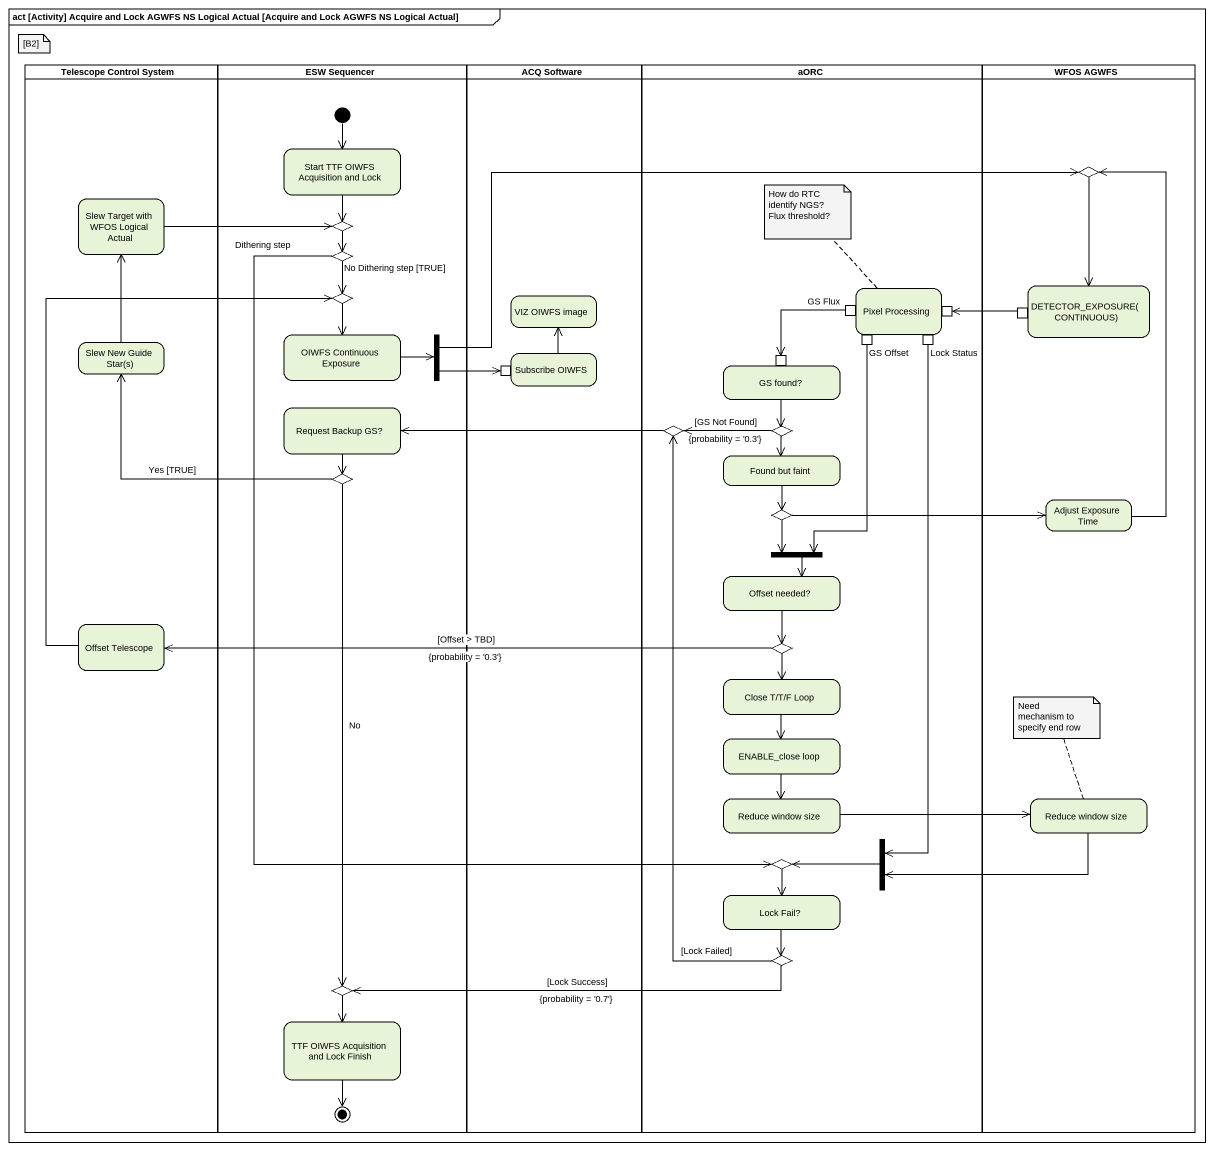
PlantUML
@startuml
mainframe act [Activity] Acquire and Lock AGWFS NS Logical Actual [Acquire and Lock AGWFS NS Logical Actual]
hide empty description
state "Telescope Control System" as Telescope_Control_System <<partition>> {
  state "Slew Target with WFOS Logical Actual" as Slew_Target_with_WFOS
  state "Slew New Guide Star(s)" as Slew_New_Guide_Star_s
  state "Offset Telescope" as Offset_Telescope
}
state "ESW Sequencer" as ESW_Sequencer <<partition>> {
  state "Start TTF OIWFS Acquisition and Lock" as Start_TTF_OIWFS_Acquisition
  state choice2 <<choice>>
  state choice3 <<choice>>
  state choice4 <<choice>>
  state "OIWFS Continuous Exposure" as OIWFS_Continuous_Exposure
  state fork1 <<fork>>
  state "Request Backup GS?" as Request_Backup_GS
  state choice7 <<choice>>
  state choice11 <<choice>>
  state "TTF OIWFS Acquisition and Lock Finish" as TTF_OIWFS_Acquisition_and
  [*] --> Start_TTF_OIWFS_Acquisition
  TTF_OIWFS_Acquisition_and --> [*]
}
state "ACQ Software" as ACQ_Software <<partition>> {
  state "VIZ OIWFS image" as VIZ_OIWFS_image
  state "Subscribe OIWFS" as Subscribe_OIWFS {
    state pin3 <<inputPin>>
  }
}
state aORC <<partition>> {
  state "Pixel Processing" as Pixel_Processing {
    state "GS Flux" as GS_Flux <<outputPin>>
    state pin1 <<inputPin>>
    state "GS Offset" as GS_Offset <<outputPin>>
    state "Lock Status" as Lock_Status <<outputPin>>
  }
  state "GS found?" as GS_found {
    state pin4 <<inputPin>>
  }
  state choice5 <<choice>>
  state choice6 <<choice>>
  state "Found but faint" as Found_but_faint
  state choice8 <<choice>>
  state fork2 <<join>>
  state "Offset needed?" as Offset_needed
  state "Close T/T/F Loop" as Close_T_T_F_Loop
  state choice9 <<choice>>
  state "ENABLE_close loop" as ENABLE_close_loop
  state "Reduce window size" as Reduce_window_size
  state choice10 <<choice>>
  state fork3 <<join>>
  state "Lock Fail?" as Lock_Fail
  state choice12 <<choice>>
}
state "WFOS AGWFS" as WFOS_AGWFS <<partition>> {
  state choice1 <<choice>>
  state "DETECTOR_EXPOSURE(CONTINUOUS)" as DETECTOR_EXPOSURE_CONTINUOUS {
    state pin2 <<outputPin>>
  }
  state "Adjust Exposure Time" as Adjust_Exposure_Time
  state "Reduce window size" as Reduce_window_size_2
}
Start_TTF_OIWFS_Acquisition --> choice3
choice1 --> DETECTOR_EXPOSURE_CONTINUOUS
Slew_Target_with_WFOS -right-> choice3
choice2 --> choice4 : No Dithering step [TRUE]
choice2 --> choice10 : Dithering step
choice3 --> choice2
choice4 --> OIWFS_Continuous_Exposure
GS_Flux --> pin4
pin2 -left-> pin1
Slew_New_Guide_Star_s -up-> Slew_Target_with_WFOS
OIWFS_Continuous_Exposure -right-> fork1
fork1 -right-> choice1
fork1 -right-> pin3
Subscribe_OIWFS -up-> VIZ_OIWFS_image
GS_found --> choice6
GS_Offset --> fork2
Lock_Status --> fork3
Request_Backup_GS --> choice7
choice5 -left-> Request_Backup_GS
choice6 -left-> choice5 : [GS Not Found]\n{probability = '0.3'}
choice6 --> Found_but_faint
choice7 -left-> Slew_New_Guide_Star_s : Yes [TRUE]
choice7 --> choice11 : No
Found_but_faint --> choice8
choice8 -right-> Adjust_Exposure_Time
choice8 --> fork2
Adjust_Exposure_Time -up-> choice1
fork2 --> Offset_needed
Offset_needed --> choice9
Offset_Telescope -up-> choice4
Close_T_T_F_Loop --> ENABLE_close_loop
choice9 -left-> Offset_Telescope : [Offset > TBD]\n{probability = '0.3'}
choice9 --> Close_T_T_F_Loop
ENABLE_close_loop --> Reduce_window_size
Reduce_window_size -right-> Reduce_window_size_2
Reduce_window_size_2 -left-> fork3
choice10 --> Lock_Fail
fork3 -left-> choice10
Lock_Fail --> choice12
choice11 --> TTF_OIWFS_Acquisition_and
choice12 -up-> choice5 : [Lock Failed]
choice12 -left-> choice11 : [Lock Success]\n{probability = '0.7'}
note as N1
  [B2]
end note
note top of Pixel_Processing : How do RTC identify NGS? Flux threshold?
note top of Reduce_window_size_2 : Need mechanism to specify end row
@enduml
